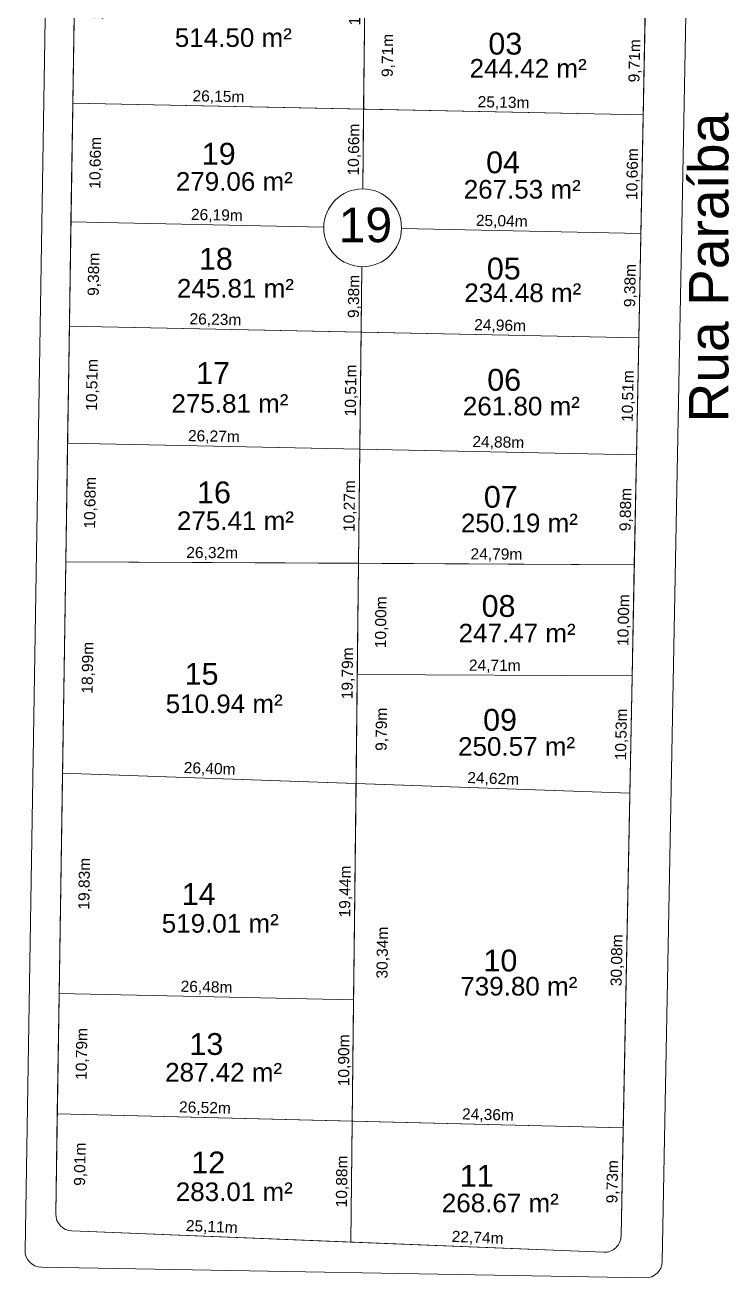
# Model space of a CAD drawing. Header units: metres. Extents: x 3808 to 8215, y 2374 to 6187.
# Drawn here: x 5021.2 to 5084.5, y 4602.7 to 4715.3 of the extents above; entities that cross this region are included whole.
import ezdxf
from ezdxf.enums import TextEntityAlignment as Align

# ---------------------------------------------------------------- set-up
doc = ezdxf.new("R2010")
doc.units = ezdxf.units.M
for name, color, linetype in [('Areas Lotes', 1, 'Continuous'), ('Calçada', 8, 'Continuous'), ('COTAS', 7, 'Continuous'), ('Lote', 7, 'Continuous'), ('Nome das Ruas', 7, 'Continuous'), ('Nº Lote', 7, 'Continuous'), ('Nº. quadra', 7, 'Continuous'), ('quadras', 7, 'Continuous')]:
    doc.layers.add(name, color=color, linetype=linetype)
doc.styles.add('Arial', font='arial.ttf')
doc.dimstyles.new('Copy(2) of ISO-25', dxfattribs={"dimtxt": 1, "dimasz": 2.5, "dimexe": 1.25, "dimexo": 0.625, "dimgap": 0.2, "dimtad": 1, "dimtoh": 1, "dimlfac": 1, "dimzin": 1, "dimtxsty": 'Arial', "dimblk": 'NONE', "dimcen": 0, "dimse1": 1, "dimse2": 1, "dimsd1": 1, "dimsd2": 1, "dimclrt": 256, "dimaunit": 1, "dimadec": 3, "dimazin": 0, "dimtfac": 1, "dimtmove": 0, "dimatfit": 3, "dimldrblk": 'NONE', "dimfxl": 1, "dimtolj": 1, "dimtzin": 0, "dimarcsym": 0})

# ---------------------------------------------------------------- blocks, each defined once
blk = doc.blocks.new('*D4101')
at = {"layer": 'Defpoints', "color": 0, "linetype": 'Continuous', "transparency": 16777216}
for p in [(5076.99, 4716.9), (5076.8, 4707.19), (5076.8, 4707.19)]:
    blk.add_point(p, dxfattribs=at)
at = {"layer": 'COTAS', "linetype": 'Continuous', "lineweight": 5, "transparency": 16777216, "insert": (5076.1, 4712.06), "char_height": 1, "attachment_point": 5, "rotation": 88.8703, "style": 'Arial'}
blk.add_mtext('\\A1;9,71m', dxfattribs=at)
blk = doc.blocks.new('_None')
blk = doc.blocks.new('*D4102')
at = {"layer": 'Defpoints', "color": 0, "linetype": 'Continuous', "transparency": 16777216}
for p in [(5076.8, 4707.19), (5076.59, 4696.53), (5076.59, 4696.53)]:
    blk.add_point(p, dxfattribs=at)
at = {"layer": 'COTAS', "linetype": 'Continuous', "lineweight": 5, "transparency": 16777216, "insert": (5075.9, 4701.88), "char_height": 1, "attachment_point": 5, "rotation": 88.8703, "style": 'Arial'}
blk.add_mtext('\\A1;10,66m', dxfattribs=at)
blk = doc.blocks.new('*D4103')
at = {"layer": 'Defpoints', "color": 0, "linetype": 'Continuous', "transparency": 16777216}
for p in [(5076.59, 4696.53), (5076.41, 4687.15), (5076.41, 4687.15)]:
    blk.add_point(p, dxfattribs=at)
at = {"layer": 'COTAS', "linetype": 'Continuous', "lineweight": 5, "transparency": 16777216, "insert": (5075.7, 4691.86), "char_height": 1, "attachment_point": 5, "rotation": 88.8703, "style": 'Arial'}
blk.add_mtext('\\A1;9,38m', dxfattribs=at)
blk = doc.blocks.new('*D4104')
at = {"layer": 'Defpoints', "color": 0, "linetype": 'Continuous', "transparency": 16777216}
for p in [(5076.41, 4687.15), (5076.2, 4676.65), (5076.2, 4676.65)]:
    blk.add_point(p, dxfattribs=at)
at = {"layer": 'COTAS', "linetype": 'Continuous', "lineweight": 5, "transparency": 16777216, "insert": (5075.5, 4681.92), "char_height": 1, "attachment_point": 5, "rotation": 88.8703, "style": 'Arial'}
blk.add_mtext('\\A1;10,51m', dxfattribs=at)
blk = doc.blocks.new('*D4105')
at = {"layer": 'Defpoints', "color": 0, "linetype": 'Continuous', "transparency": 16777216}
for p in [(5076.2, 4676.65), (5076, 4666.77), (5076, 4666.77)]:
    blk.add_point(p, dxfattribs=at)
at = {"layer": 'COTAS', "linetype": 'Continuous', "lineweight": 5, "transparency": 16777216, "insert": (5075.3, 4671.73), "char_height": 1, "attachment_point": 5, "rotation": 88.8703, "style": 'Arial'}
blk.add_mtext('\\A1;9,88m', dxfattribs=at)
blk = doc.blocks.new('*D4106')
at = {"layer": 'Defpoints', "color": 0, "linetype": 'Continuous', "transparency": 16777216}
for p in [(5076, 4666.77), (5075.81, 4656.77), (5075.81, 4656.77)]:
    blk.add_point(p, dxfattribs=at)
at = {"layer": 'COTAS', "linetype": 'Continuous', "lineweight": 5, "transparency": 16777216, "insert": (5075.11, 4661.79), "char_height": 1, "attachment_point": 5, "rotation": 88.8703, "style": 'Arial'}
blk.add_mtext('\\A1;10,00m', dxfattribs=at)
blk = doc.blocks.new('*D4107')
at = {"layer": 'Defpoints', "color": 0, "linetype": 'Continuous', "transparency": 16777216}
for p in [(5075.81, 4656.77), (5075.6, 4646.24), (5075.6, 4646.24)]:
    blk.add_point(p, dxfattribs=at)
at = {"layer": 'COTAS', "linetype": 'Continuous', "lineweight": 5, "transparency": 16777216, "insert": (5074.9, 4651.52), "char_height": 1, "attachment_point": 5, "rotation": 88.8703, "style": 'Arial'}
blk.add_mtext('\\A1;10,53m', dxfattribs=at)
blk = doc.blocks.new('*D4108')
at = {"layer": 'Defpoints', "color": 0, "linetype": 'Continuous', "transparency": 16777216}
for p in [(5075.6, 4646.24), (5075.01, 4616.17), (5075.01, 4616.17)]:
    blk.add_point(p, dxfattribs=at)
at = {"layer": 'COTAS', "linetype": 'Continuous', "lineweight": 5, "transparency": 16777216, "insert": (5074.5, 4631.22), "char_height": 1, "attachment_point": 5, "rotation": 88.8703, "style": 'Arial'}
blk.add_mtext('\\A1;30,08m', dxfattribs=at)
blk = doc.blocks.new('*D4109')
at = {"layer": 'Defpoints', "color": 0, "linetype": 'Continuous', "transparency": 16777216}
for p in [(5075.01, 4616.17), (5074.81, 4606.45), (5074.81, 4606.45)]:
    blk.add_point(p, dxfattribs=at)
at = {"layer": 'COTAS', "linetype": 'Continuous', "lineweight": 5, "transparency": 16777216, "insert": (5074.11, 4611.32), "char_height": 1, "attachment_point": 5, "rotation": 88.8703, "style": 'Arial'}
blk.add_mtext('\\A1;9,73m', dxfattribs=at)
blk = doc.blocks.new('*D4110')
at = {"layer": 'Defpoints', "color": 0, "linetype": 'Continuous', "transparency": 16777216}
for p in [(5050.53, 4605.89), (5050.53, 4605.89), (5073.25, 4604.98)]:
    blk.add_point(p, dxfattribs=at)
at = {"layer": 'COTAS', "linetype": 'Continuous', "lineweight": 5, "transparency": 16777216, "insert": (5061.92, 4606.23), "char_height": 1, "attachment_point": 5, "rotation": 357.6958, "style": 'Arial'}
blk.add_mtext('\\A1;22,74m', dxfattribs=at)
blk = doc.blocks.new('*D4111')
at = {"layer": 'Defpoints', "color": 0, "linetype": 'Continuous', "transparency": 16777216}
for p in [(5025.44, 4606.9), (5025.44, 4606.9), (5050.53, 4605.89)]:
    blk.add_point(p, dxfattribs=at)
at = {"layer": 'COTAS', "linetype": 'Continuous', "lineweight": 5, "transparency": 16777216, "insert": (5038.02, 4607.2), "char_height": 1, "attachment_point": 5, "rotation": 357.6958, "style": 'Arial'}
blk.add_mtext('\\A1;25,11m', dxfattribs=at)
blk = doc.blocks.new('*D4112')
at = {"layer": 'Defpoints', "color": 0, "linetype": 'Continuous', "transparency": 16777216}
for p in [(5024.14, 4617.43), (5027.12, 4617.39), (5024, 4608.42)]:
    blk.add_point(p, dxfattribs=at)
at = {"layer": 'COTAS', "linetype": 'Continuous', "lineweight": 5, "transparency": 16777216, "insert": (5026.25, 4612.89), "char_height": 1, "attachment_point": 5, "rotation": 89.1216, "style": 'Arial'}
blk.add_mtext('\\A1;9,01m', dxfattribs=at)
blk = doc.blocks.new('*D4113')
at = {"layer": 'Defpoints', "color": 0, "linetype": 'Continuous', "transparency": 16777216}
for p in [(5024.3, 4628.22), (5027.29, 4628.18), (5024.14, 4617.43)]:
    blk.add_point(p, dxfattribs=at)
at = {"layer": 'COTAS', "linetype": 'Continuous', "lineweight": 5, "transparency": 16777216, "insert": (5026.4, 4622.8), "char_height": 1, "attachment_point": 5, "rotation": 89.1216, "style": 'Arial'}
blk.add_mtext('\\A1;10,79m', dxfattribs=at)
blk = doc.blocks.new('*D4114')
at = {"layer": 'Defpoints', "color": 0, "linetype": 'Continuous', "transparency": 16777216}
for p in [(5024.61, 4648.05), (5027.59, 4648), (5024.3, 4628.22)]:
    blk.add_point(p, dxfattribs=at)
at = {"layer": 'COTAS', "linetype": 'Continuous', "lineweight": 5, "transparency": 16777216, "insert": (5026.64, 4638.1), "char_height": 1, "attachment_point": 5, "rotation": 89.1216, "style": 'Arial'}
blk.add_mtext('\\A1;19,83m', dxfattribs=at)
blk = doc.blocks.new('*D4115')
at = {"layer": 'Defpoints', "color": 0, "linetype": 'Continuous', "transparency": 16777216}
for p in [(5024.9, 4667.03), (5027.88, 4666.99), (5024.61, 4648.05)]:
    blk.add_point(p, dxfattribs=at)
at = {"layer": 'COTAS', "linetype": 'Continuous', "lineweight": 5, "transparency": 16777216, "insert": (5026.94, 4657.51), "char_height": 1, "attachment_point": 5, "rotation": 89.1216, "style": 'Arial'}
blk.add_mtext('\\A1;18,99m', dxfattribs=at)
blk = doc.blocks.new('*D4116')
at = {"layer": 'Defpoints', "color": 0, "linetype": 'Continuous', "transparency": 16777216}
for p in [(5025.06, 4677.71), (5028.05, 4677.66), (5024.9, 4667.03)]:
    blk.add_point(p, dxfattribs=at)
at = {"layer": 'COTAS', "linetype": 'Continuous', "lineweight": 5, "transparency": 16777216, "insert": (5027.16, 4672.34), "char_height": 1, "attachment_point": 5, "rotation": 89.1216, "style": 'Arial'}
blk.add_mtext('\\A1;10,68m', dxfattribs=at)
blk = doc.blocks.new('*D4117')
at = {"layer": 'Defpoints', "color": 0, "linetype": 'Continuous', "transparency": 16777216}
for p in [(5025.22, 4688.22), (5028.21, 4688.17), (5025.06, 4677.71)]:
    blk.add_point(p, dxfattribs=at)
at = {"layer": 'COTAS', "linetype": 'Continuous', "lineweight": 5, "transparency": 16777216, "insert": (5027.33, 4682.93), "char_height": 1, "attachment_point": 5, "rotation": 89.1216, "style": 'Arial'}
blk.add_mtext('\\A1;10,51m', dxfattribs=at)
blk = doc.blocks.new('*D4118')
at = {"layer": 'Defpoints', "color": 0, "linetype": 'Continuous', "transparency": 16777216}
for p in [(5025.37, 4697.59), (5028.35, 4697.55), (5025.22, 4688.22)]:
    blk.add_point(p, dxfattribs=at)
at = {"layer": 'COTAS', "linetype": 'Continuous', "lineweight": 5, "transparency": 16777216, "insert": (5027.48, 4692.87), "char_height": 1, "attachment_point": 5, "rotation": 89.1216, "style": 'Arial'}
blk.add_mtext('\\A1;9,38m', dxfattribs=at)
blk = doc.blocks.new('*D4119')
at = {"layer": 'Defpoints', "color": 0, "linetype": 'Continuous', "transparency": 16777216}
for p in [(5025.53, 4708.25), (5028.51, 4708.21), (5025.37, 4697.59)]:
    blk.add_point(p, dxfattribs=at)
at = {"layer": 'COTAS', "linetype": 'Continuous', "lineweight": 5, "transparency": 16777216, "insert": (5027.63, 4702.89), "char_height": 1, "attachment_point": 5, "rotation": 89.1216, "style": 'Arial'}
blk.add_mtext('\\A1;10,66m', dxfattribs=at)
blk = doc.blocks.new('*D4120')
at = {"layer": 'Defpoints', "color": 0, "linetype": 'Continuous', "transparency": 16777216}
for p in [(5025.83, 4727.96), (5028.82, 4727.91), (5025.53, 4708.25)]:
    blk.add_point(p, dxfattribs=at)
at = {"layer": 'COTAS', "linetype": 'Continuous', "lineweight": 5, "transparency": 16777216, "insert": (5027.86, 4718.07), "char_height": 1, "attachment_point": 5, "rotation": 89.1216, "style": 'Arial'}
blk.add_mtext('\\A1;19,71m', dxfattribs=at)
blk = doc.blocks.new('*D4131')
at = {"layer": 'Defpoints', "color": 0, "linetype": 'Continuous', "transparency": 16777216}
for p in [(5051.78, 4717.42), (5051.67, 4707.71), (5054.65, 4707.68)]:
    blk.add_point(p, dxfattribs=at)
at = {"layer": 'COTAS', "linetype": 'Continuous', "lineweight": 5, "transparency": 16777216, "insert": (5053.9, 4712.54), "char_height": 1, "attachment_point": 5, "rotation": 89.3562, "style": 'Arial'}
blk.add_mtext('\\A1;9,71m', dxfattribs=at)
blk = doc.blocks.new('*D4133')
at = {"layer": 'Defpoints', "color": 0, "linetype": 'Continuous', "transparency": 16777216}
for p in [(5051.67, 4707.71), (5076.8, 4707.19), (5076.8, 4707.19)]:
    blk.add_point(p, dxfattribs=at)
at = {"layer": 'COTAS', "linetype": 'Continuous', "lineweight": 5, "transparency": 16777216, "insert": (5064.25, 4708.25), "char_height": 1, "attachment_point": 5, "rotation": 358.8131, "style": 'Arial'}
blk.add_mtext('\\A1;25,13m', dxfattribs=at)
blk = doc.blocks.new('*D4134')
at = {"layer": 'Defpoints', "color": 0, "linetype": 'Continuous', "transparency": 16777216}
for p in [(5025.53, 4708.25), (5025.53, 4708.25), (5051.67, 4707.71)]:
    blk.add_point(p, dxfattribs=at)
at = {"layer": 'COTAS', "linetype": 'Continuous', "lineweight": 5, "transparency": 16777216, "insert": (5038.62, 4708.78), "char_height": 1, "attachment_point": 5, "rotation": 358.8131, "style": 'Arial'}
blk.add_mtext('\\A1;26,15m', dxfattribs=at)
blk = doc.blocks.new('*D4135')
at = {"layer": 'Defpoints', "color": 0, "linetype": 'Continuous', "transparency": 16777216}
for p in [(5051.89, 4727.42), (5051.67, 4707.71), (5051.67, 4707.71)]:
    blk.add_point(p, dxfattribs=at)
at = {"layer": 'COTAS', "linetype": 'Continuous', "lineweight": 5, "transparency": 16777216, "insert": (5050.98, 4717.57), "char_height": 1, "attachment_point": 5, "rotation": 89.3562, "style": 'Arial'}
blk.add_mtext('\\A1;19,71m', dxfattribs=at)
blk = doc.blocks.new('*D4136')
at = {"layer": 'Defpoints', "color": 0, "linetype": 'Continuous', "transparency": 16777216}
for p in [(5051.67, 4707.71), (5051.55, 4697.05), (5051.58, 4697.05)]:
    blk.add_point(p, dxfattribs=at)
at = {"layer": 'COTAS', "linetype": 'Continuous', "lineweight": 5, "transparency": 16777216, "insert": (5050.86, 4704.08), "char_height": 1, "attachment_point": 5, "rotation": 89.3562, "style": 'Arial'}
blk.add_mtext('\\A1;10,66m', dxfattribs=at)
blk = doc.blocks.new('*D4137')
at = {"layer": 'Defpoints', "color": 0, "linetype": 'Continuous', "transparency": 16777216}
for p in [(5051.55, 4697.05), (5076.59, 4696.53), (5076.59, 4696.53)]:
    blk.add_point(p, dxfattribs=at)
at = {"layer": 'COTAS', "linetype": 'Continuous', "lineweight": 5, "transparency": 16777216, "insert": (5064.09, 4697.59), "char_height": 1, "attachment_point": 5, "rotation": 358.8131, "style": 'Arial'}
blk.add_mtext('\\A1;25,04m', dxfattribs=at)
blk = doc.blocks.new('*D4138')
at = {"layer": 'Defpoints', "color": 0, "linetype": 'Continuous', "transparency": 16777216}
for p in [(5025.37, 4697.59), (5025.37, 4697.59), (5051.55, 4697.05)]:
    blk.add_point(p, dxfattribs=at)
at = {"layer": 'COTAS', "linetype": 'Continuous', "lineweight": 5, "transparency": 16777216, "insert": (5038.48, 4698.12), "char_height": 1, "attachment_point": 5, "rotation": 358.8131, "style": 'Arial'}
blk.add_mtext('\\A1;26,19m', dxfattribs=at)
blk = doc.blocks.new('*D4139')
at = {"layer": 'Defpoints', "color": 0, "linetype": 'Continuous', "transparency": 16777216}
for p in [(5025.22, 4688.22), (5025.22, 4688.22), (5051.45, 4687.67)]:
    blk.add_point(p, dxfattribs=at)
at = {"layer": 'COTAS', "linetype": 'Continuous', "lineweight": 5, "transparency": 16777216, "insert": (5038.35, 4688.74), "char_height": 1, "attachment_point": 5, "rotation": 358.8131, "style": 'Arial'}
blk.add_mtext('\\A1;26,23m', dxfattribs=at)
blk = doc.blocks.new('*D4140')
at = {"layer": 'Defpoints', "color": 0, "linetype": 'Continuous', "transparency": 16777216}
for p in [(5051.45, 4687.67), (5076.41, 4687.15), (5076.41, 4687.15)]:
    blk.add_point(p, dxfattribs=at)
at = {"layer": 'COTAS', "linetype": 'Continuous', "lineweight": 5, "transparency": 16777216, "insert": (5063.94, 4688.21), "char_height": 1, "attachment_point": 5, "rotation": 358.8131, "style": 'Arial'}
blk.add_mtext('\\A1;24,96m', dxfattribs=at)
blk = doc.blocks.new('*D4141')
at = {"layer": 'Defpoints', "color": 0, "linetype": 'Continuous', "transparency": 16777216}
for p in [(5025.06, 4677.71), (5025.06, 4677.71), (5051.33, 4677.17)]:
    blk.add_point(p, dxfattribs=at)
at = {"layer": 'COTAS', "linetype": 'Continuous', "lineweight": 5, "transparency": 16777216, "insert": (5038.21, 4678.24), "char_height": 1, "attachment_point": 5, "rotation": 358.8131, "style": 'Arial'}
blk.add_mtext('\\A1;26,27m', dxfattribs=at)
blk = doc.blocks.new('*D4142')
at = {"layer": 'Defpoints', "color": 0, "linetype": 'Continuous', "transparency": 16777216}
for p in [(5051.33, 4677.17), (5076.2, 4676.65), (5076.2, 4676.65)]:
    blk.add_point(p, dxfattribs=at)
at = {"layer": 'COTAS', "linetype": 'Continuous', "lineweight": 5, "transparency": 16777216, "insert": (5063.78, 4677.71), "char_height": 1, "attachment_point": 5, "rotation": 358.8131, "style": 'Arial'}
blk.add_mtext('\\A1;24,88m', dxfattribs=at)
blk = doc.blocks.new('*D4143')
at = {"layer": 'Defpoints', "color": 0, "linetype": 'Continuous', "transparency": 16777216}
for p in [(5051.45, 4687.67), (5051.33, 4677.17), (5051.33, 4677.17)]:
    blk.add_point(p, dxfattribs=at)
at = {"layer": 'COTAS', "linetype": 'Continuous', "lineweight": 5, "transparency": 16777216, "insert": (5050.59, 4682.43), "char_height": 1, "attachment_point": 5, "rotation": 89.3562, "style": 'Arial'}
blk.add_mtext('\\A1;10,51m', dxfattribs=at)
blk = doc.blocks.new('*D4144')
at = {"layer": 'Defpoints', "color": 0, "linetype": 'Continuous', "transparency": 16777216}
for p in [(5051.55, 4697.05), (5051.45, 4687.67), (5051.62, 4687.67)]:
    blk.add_point(p, dxfattribs=at)
at = {"layer": 'COTAS', "linetype": 'Continuous', "lineweight": 5, "transparency": 16777216, "insert": (5050.86, 4690.88), "char_height": 1, "attachment_point": 5, "rotation": 89.3562, "style": 'Arial'}
blk.add_mtext('\\A1;9,38m', dxfattribs=at)
blk = doc.blocks.new('*D4145')
at = {"layer": 'Defpoints', "color": 0, "linetype": 'Continuous', "transparency": 16777216}
for p in [(5024.9, 4667.03), (5024.9, 4667.03), (5051.21, 4666.9)]:
    blk.add_point(p, dxfattribs=at)
at = {"layer": 'COTAS', "linetype": 'Continuous', "lineweight": 5, "transparency": 16777216, "insert": (5038.06, 4667.77), "char_height": 1, "attachment_point": 5, "rotation": 359.7064, "style": 'Arial'}
blk.add_mtext('\\A1;26,32m', dxfattribs=at)
blk = doc.blocks.new('*D4146')
at = {"layer": 'Defpoints', "color": 0, "linetype": 'Continuous', "transparency": 16777216}
for p in [(5051.21, 4666.9), (5076, 4666.77), (5076, 4666.77)]:
    blk.add_point(p, dxfattribs=at)
at = {"layer": 'COTAS', "linetype": 'Continuous', "lineweight": 5, "transparency": 16777216, "insert": (5063.61, 4667.64), "char_height": 1, "attachment_point": 5, "rotation": 359.7064, "style": 'Arial'}
blk.add_mtext('\\A1;24,79m', dxfattribs=at)
blk = doc.blocks.new('*D4147')
at = {"layer": 'Defpoints', "color": 0, "linetype": 'Continuous', "transparency": 16777216}
for p in [(5051.33, 4677.17), (5051.33, 4677.17), (5051.21, 4666.9)]:
    blk.add_point(p, dxfattribs=at)
at = {"layer": 'COTAS', "linetype": 'Continuous', "lineweight": 5, "transparency": 16777216, "insert": (5050.47, 4672.04), "char_height": 1, "attachment_point": 5, "rotation": 89.3562, "style": 'Arial'}
blk.add_mtext('\\A1;10,27m', dxfattribs=at)
blk = doc.blocks.new('*D4148')
at = {"layer": 'Defpoints', "color": 0, "linetype": 'Continuous', "transparency": 16777216}
for p in [(5024.61, 4648.05), (5024.61, 4648.05), (5050.99, 4647.11)]:
    blk.add_point(p, dxfattribs=at)
at = {"layer": 'COTAS', "linetype": 'Continuous', "lineweight": 5, "transparency": 16777216, "insert": (5037.83, 4648.38), "char_height": 1, "attachment_point": 5, "rotation": 357.9687, "style": 'Arial'}
blk.add_mtext('\\A1;26,40m', dxfattribs=at)
blk = doc.blocks.new('*D4149')
at = {"layer": 'Defpoints', "color": 0, "linetype": 'Continuous', "transparency": 16777216}
for p in [(5050.99, 4647.11), (5075.6, 4646.24), (5075.6, 4646.24)]:
    blk.add_point(p, dxfattribs=at)
at = {"layer": 'COTAS', "linetype": 'Continuous', "lineweight": 5, "transparency": 16777216, "insert": (5063.32, 4647.48), "char_height": 1, "attachment_point": 5, "rotation": 357.9687, "style": 'Arial'}
blk.add_mtext('\\A1;24,62m', dxfattribs=at)
blk = doc.blocks.new('*D4150')
at = {"layer": 'Defpoints', "color": 0, "linetype": 'Continuous', "transparency": 16777216}
for p in [(5051.1, 4656.9), (5075.81, 4656.77), (5075.81, 4656.77)]:
    blk.add_point(p, dxfattribs=at)
at = {"layer": 'COTAS', "linetype": 'Continuous', "lineweight": 5, "transparency": 16777216, "insert": (5063.46, 4657.64), "char_height": 1, "attachment_point": 5, "rotation": 359.7084, "style": 'Arial'}
blk.add_mtext('\\A1;24,71m', dxfattribs=at)
blk = doc.blocks.new('*D4151')
at = {"layer": 'Defpoints', "color": 0, "linetype": 'Continuous', "transparency": 16777216}
for p in [(5051.21, 4666.9), (5054.16, 4666.86), (5051.1, 4656.9)]:
    blk.add_point(p, dxfattribs=at)
at = {"layer": 'COTAS', "linetype": 'Continuous', "lineweight": 5, "transparency": 16777216, "insert": (5053.3, 4661.6), "char_height": 1, "attachment_point": 5, "rotation": 89.3562, "style": 'Arial'}
blk.add_mtext('\\A1;10,00m', dxfattribs=at)
blk = doc.blocks.new('*D4152')
at = {"layer": 'Defpoints', "color": 0, "linetype": 'Continuous', "transparency": 16777216}
for p in [(5051.21, 4666.9), (5051.21, 4666.9), (5050.99, 4647.11)]:
    blk.add_point(p, dxfattribs=at)
at = {"layer": 'COTAS', "linetype": 'Continuous', "lineweight": 5, "transparency": 16777216, "insert": (5050.3, 4657.01), "char_height": 1, "attachment_point": 5, "rotation": 89.3562, "style": 'Arial'}
blk.add_mtext('\\A1;19,79m', dxfattribs=at)
blk = doc.blocks.new('*D4153')
at = {"layer": 'Defpoints', "color": 0, "linetype": 'Continuous', "transparency": 16777216}
for p in [(5051.1, 4656.9), (5050.99, 4647.11), (5054.1, 4647.08)]:
    blk.add_point(p, dxfattribs=at)
at = {"layer": 'COTAS', "linetype": 'Continuous', "lineweight": 5, "transparency": 16777216, "insert": (5053.35, 4651.98), "char_height": 1, "attachment_point": 5, "rotation": 89.3562, "style": 'Arial'}
blk.add_mtext('\\A1;9,79m', dxfattribs=at)
blk = doc.blocks.new('*D4154')
at = {"layer": 'Defpoints', "color": 0, "linetype": 'Continuous', "transparency": 16777216}
for p in [(5024.3, 4628.22), (5024.3, 4628.22), (5050.77, 4627.68)]:
    blk.add_point(p, dxfattribs=at)
at = {"layer": 'COTAS', "linetype": 'Continuous', "lineweight": 5, "transparency": 16777216, "insert": (5037.55, 4628.75), "char_height": 1, "attachment_point": 5, "rotation": 358.8131, "style": 'Arial'}
blk.add_mtext('\\A1;26,48m', dxfattribs=at)
blk = doc.blocks.new('*D4155')
at = {"layer": 'Defpoints', "color": 0, "linetype": 'Continuous', "transparency": 16777216}
for p in [(5050.99, 4647.11), (5050.65, 4616.77), (5054.07, 4616.74)]:
    blk.add_point(p, dxfattribs=at)
at = {"layer": 'COTAS', "linetype": 'Continuous', "lineweight": 5, "transparency": 16777216, "insert": (5053.44, 4631.91), "char_height": 1, "attachment_point": 5, "rotation": 89.3562, "style": 'Arial'}
blk.add_mtext('\\A1;30,34m', dxfattribs=at)
blk = doc.blocks.new('*D4156')
at = {"layer": 'Defpoints', "color": 0, "linetype": 'Continuous', "transparency": 16777216}
for p in [(5050.99, 4647.11), (5050.99, 4647.11), (5050.77, 4627.68)]:
    blk.add_point(p, dxfattribs=at)
at = {"layer": 'COTAS', "linetype": 'Continuous', "lineweight": 5, "transparency": 16777216, "insert": (5050.08, 4637.4), "char_height": 1, "attachment_point": 5, "rotation": 89.3562, "style": 'Arial'}
blk.add_mtext('\\A1;19,44m', dxfattribs=at)
blk = doc.blocks.new('*D4157')
at = {"layer": 'Defpoints', "color": 0, "linetype": 'Continuous', "transparency": 16777216}
for p in [(5024.14, 4617.43), (5024.14, 4617.43), (5050.65, 4616.77)]:
    blk.add_point(p, dxfattribs=at)
at = {"layer": 'COTAS', "linetype": 'Continuous', "lineweight": 5, "transparency": 16777216, "insert": (5037.41, 4617.9), "char_height": 1, "attachment_point": 5, "rotation": 358.5772, "style": 'Arial'}
blk.add_mtext('\\A1;26,52m', dxfattribs=at)
blk = doc.blocks.new('*D4158')
at = {"layer": 'Defpoints', "color": 0, "linetype": 'Continuous', "transparency": 16777216}
for p in [(5050.65, 4616.77), (5075.01, 4616.17), (5075.01, 4616.17)]:
    blk.add_point(p, dxfattribs=at)
at = {"layer": 'COTAS', "linetype": 'Continuous', "lineweight": 5, "transparency": 16777216, "insert": (5062.85, 4617.27), "char_height": 1, "attachment_point": 5, "rotation": 358.5772, "style": 'Arial'}
blk.add_mtext('\\A1;24,36m', dxfattribs=at)
blk = doc.blocks.new('*D4159')
at = {"layer": 'Defpoints', "color": 0, "linetype": 'Continuous', "transparency": 16777216}
for p in [(5050.65, 4616.77), (5050.65, 4616.77), (5050.53, 4605.89)]:
    blk.add_point(p, dxfattribs=at)
at = {"layer": 'COTAS', "linetype": 'Continuous', "lineweight": 5, "transparency": 16777216, "insert": (5049.79, 4611.34), "char_height": 1, "attachment_point": 5, "rotation": 89.3562, "style": 'Arial'}
blk.add_mtext('\\A1;10,88m', dxfattribs=at)
blk = doc.blocks.new('*D4160')
at = {"layer": 'Defpoints', "color": 0, "linetype": 'Continuous', "transparency": 16777216}
for p in [(5050.65, 4627.68), (5050.77, 4627.68), (5050.65, 4616.77)]:
    blk.add_point(p, dxfattribs=at)
at = {"layer": 'COTAS', "linetype": 'Continuous', "lineweight": 5, "transparency": 16777216, "insert": (5049.97, 4622.23), "char_height": 1, "attachment_point": 5, "rotation": 90, "style": 'Arial'}
blk.add_mtext('\\A1;10,90m', dxfattribs=at)

msp = doc.modelspace()

# ---------------------------------------------------------------- linework, layer by layer
at = {"layer": 'Calçada', "linetype": 'Continuous', "lineweight": 5}
for p, q in [((5024.27, 4789.768), (5021.237, 4605.152)), ((5078.515, 4604.144), (5081.997, 4788.778)), ((5076.988, 4602.672), (5022.71, 4603.628))]:
    msp.add_line(p, q, dxfattribs=at)
for centre, start, end in [((5022.736, 4605.127), 179.05876, 268.99138), ((5077.015, 4604.172), 268.99138, 358.91946)]:
    msp.add_arc(centre, 1.5, start, end, dxfattribs=at)
at = {"layer": 'Lote', "lineweight": 5}
for p, q in [((5051.592, 4700.545), (5052.007, 4737.418)), ((5025.529, 4708.254), (5076.802, 4707.192)), ((5025.366, 4697.592), (5048.087, 4697.121)), ((5055.076, 4696.977), (5076.591, 4696.531)), ((5050.529, 4605.891), (5051.514, 4693.554)), ((5025.222, 4688.215), (5076.406, 4687.155)), ((5025.061, 4677.71), (5076.199, 4676.651)), ((5076.004, 4666.771), (5024.897, 4667.033)), ((5024.606, 4648.049), (5075.6, 4646.24)), ((5024.302, 4628.224), (5050.774, 4627.675)), ((5024.137, 4617.433), (5075.007, 4616.17))]:
    msp.add_line(p, q, dxfattribs=at)
at = {"layer": 'Lote', "linetype": 'Continuous', "lineweight": 5}
msp.add_line((5051.102, 4656.899), (5075.807, 4656.773), dxfattribs=at)
at = {"layer": 'Lote', "linetype": 'Continuous', "lineweight": 5, "flags": 128}
for points in [[(5051.673, 4707.713), (5051.894, 4727.418), (5025.832, 4727.958), (5025.529, 4708.254)], [(5051.782, 4717.424), (5051.673, 4707.713), (5076.802, 4707.192), (5076.993, 4716.896)], [(5051.448, 4687.672), (5025.222, 4688.215), (5025.061, 4677.71), (5051.33, 4677.166)], [(5025.222, 4688.215), (5025.061, 4677.71), (5051.33, 4677.166), (5051.448, 4687.672)], [(5051.448, 4687.672), (5051.33, 4677.166), (5076.199, 4676.651), (5076.406, 4687.155)], [(5051.448, 4687.672), (5051.33, 4677.166), (5076.199, 4676.651), (5076.406, 4687.155)], [(5025.061, 4677.71), (5024.897, 4667.033), (5051.214, 4666.898), (5051.33, 4677.166)], [(5051.214, 4666.898), (5051.33, 4677.166), (5025.061, 4677.71), (5024.897, 4667.033)], [(5051.33, 4677.166), (5051.214, 4666.898), (5076.004, 4666.771), (5076.199, 4676.651)], [(5076.004, 4666.771), (5076.199, 4676.651), (5051.33, 4677.166), (5051.214, 4666.898)], [(5050.992, 4647.113), (5051.214, 4666.898), (5024.897, 4667.033), (5024.606, 4648.049)], [(5051.214, 4666.898), (5024.897, 4667.033), (5024.606, 4648.049), (5050.992, 4647.113)], [(5075.807, 4656.773), (5076.004, 4666.771), (5051.214, 4666.898), (5051.102, 4656.899)], [(5075.807, 4656.773), (5076.004, 4666.771), (5051.214, 4666.898), (5051.102, 4656.899)], [(5075.6, 4646.24), (5075.807, 4656.773), (5051.102, 4656.899), (5050.992, 4647.113)], [(5051.102, 4656.899), (5050.992, 4647.113), (5075.6, 4646.24), (5075.807, 4656.773)], [(5024.606, 4648.049), (5024.302, 4628.224), (5050.774, 4627.675), (5050.992, 4647.113)], [(5050.774, 4627.675), (5050.992, 4647.113), (5024.606, 4648.049), (5024.302, 4628.224)], [(5050.651, 4616.775), (5075.007, 4616.17), (5075.6, 4646.24), (5050.992, 4647.113)], [(5050.651, 4616.775), (5075.007, 4616.17), (5075.6, 4646.24), (5050.992, 4647.113)], [(5050.651, 4616.775), (5050.774, 4627.675), (5024.302, 4628.224), (5024.137, 4617.433)], [(5050.651, 4616.775), (5050.774, 4627.675), (5024.302, 4628.224), (5024.137, 4617.433)]]:
    msp.add_lwpolyline(points, close=True, dxfattribs=at)
for points in [[(5051.592, 4700.545), (5051.673, 4707.713), (5025.529, 4708.254), (5025.366, 4697.592), (5048.087, 4697.121)], [(5055.076, 4696.977), (5076.591, 4696.531), (5076.802, 4707.192), (5051.673, 4707.713), (5051.592, 4700.545)], [(5048.087, 4697.121), (5025.366, 4697.592), (5025.222, 4688.215), (5051.448, 4687.672), (5051.514, 4693.554)], [(5051.514, 4693.554), (5051.448, 4687.672), (5076.406, 4687.155), (5076.591, 4696.531), (5055.076, 4696.977)]]:
    msp.add_lwpolyline(points, dxfattribs=at)
for points in [[(5050.529, 4605.891), (5050.651, 4616.775), (5024.137, 4617.433), (5023.999, 4608.422, 0.4069434), (5025.438, 4606.901)], [(5050.529, 4605.891), (5050.651, 4616.775), (5024.137, 4617.433), (5023.999, 4608.422, 0.4069434), (5025.438, 4606.901)], [(5073.255, 4604.976, 0.4202302), (5074.815, 4606.446), (5075.007, 4616.17), (5050.651, 4616.775), (5050.529, 4605.891)], [(5050.651, 4616.775), (5050.529, 4605.891), (5073.255, 4604.976, 0.4202302), (5074.815, 4606.446), (5075.007, 4616.17)]]:
    msp.add_lwpolyline(points, format="xyb", close=True, dxfattribs=at)
at = {"layer": 'Nº. quadra', "lineweight": 5}
msp.add_circle((5051.581, 4697.049), 3.496, dxfattribs=at)
at = {"layer": 'quadras', "lineweight": 5}
for p, q in [((5023.999, 4608.422), (5026.734, 4786.849)), ((5078.353, 4785.865), (5074.815, 4606.446)), ((5073.255, 4604.976), (5025.438, 4606.901))]:
    msp.add_line(p, q, dxfattribs=at)
at = {"layer": 'quadras', "linetype": 'Continuous', "lineweight": 5, "flags": 128}
msp.add_lwpolyline([(5078.353, 4785.865, 0.414381), (5076.882, 4787.395), (5028.263, 4788.326, 0.4153315), (5026.734, 4786.849), (5023.999, 4608.422, 0.4069434), (5025.438, 4606.901), (5073.255, 4604.976, 0.4202302), (5074.815, 4606.446)], format="xyb", close=True, dxfattribs=at)
at = {"layer": 'quadras', "lineweight": 5}
for centre, start, end in [((5025.499, 4608.399), 179.12164, 267.6958), ((5073.315, 4606.475), 267.6958, 358.87027)]:
    msp.add_arc(centre, 1.5, start, end, dxfattribs=at)

# ---------------------------------------------------------------- texts
at = {"layer": 'Areas Lotes', "linetype": 'Continuous', "lineweight": 5, "style": 'Arial'}
for s, p in [('514.50 m²', (5034.7, 4713.307)), ('244.42 m²', (5061.203, 4710.55)), ('279.06 m²', (5034.79, 4700.381)), ('267.53 m²', (5060.67, 4699.675)), ('245.81 m²', (5034.89, 4690.779)), ('234.48 m²', (5060.718, 4690.376)), ('275.81 m²', (5034.393, 4680.427)), ('261.80 m²', (5060.592, 4680.191)), ('275.41 m²', (5034.889, 4669.889)), ('250.19 m²', (5060.415, 4669.687)), ('247.47 m²', (5060.213, 4659.788)), ('510.94 m²', (5033.88, 4653.435)), ('250.57 m²', (5060.163, 4649.603)), ('519.01 m²', (5033.526, 4633.701)), ('739.80 m²', (5060.364, 4628.053)), ('287.42 m²', (5033.828, 4620.322)), ('283.01 m²', (5034.786, 4609.582)), ('268.67 m²', (5058.698, 4608.574))]:
    msp.add_text(s, height=1.6726, dxfattribs=at).set_placement(p)
at = {"layer": 'Nome das Ruas', "lineweight": 5, "style": 'Arial'}
msp.add_text('Rua Paraíba', height=3.55, rotation=90, dxfattribs=at).set_placement((5084.462, 4679.548, 165.916))
at = {"layer": 'Nº Lote', "linetype": 'Continuous', "lineweight": 5, "style": 'Arial'}
for s, p in [('03', (5064.408, 4712.618)), ('19', (5038.646, 4702.728)), ('04', (5064.207, 4701.952)), ('18', (5038.389, 4693.285)), ('05', (5064.273, 4692.406)), ('17', (5038.134, 4683.023)), ('06', (5064.306, 4682.411)), ('16', (5038.22, 4672.292)), ('07', (5064.003, 4671.89)), ('08', (5063.802, 4662.082)), ('15', (5037.103, 4655.98)), ('09', (5063.936, 4651.852)), ('14', (5036.848, 4636.195)), ('10', (5063.97, 4630.217)), ('13', (5037.535, 4622.717)), ('12', (5037.707, 4612.071)), ('11', (5061.843, 4610.87))]:
    msp.add_text(s, height=1.96, dxfattribs=at).set_placement(p, align=Align.CENTER)
at = {"layer": 'Nº. quadra', "lineweight": 5, "style": 'Arial'}
msp.add_text('19', height=3.1039, dxfattribs=at).set_placement((5049.417, 4695.755))

# ---------------------------------------------------------------- dimensions: what is measured, and where the dimension line sits
at = {"layer": 'COTAS', "linetype": 'Continuous', "lineweight": 5}
for base, p1, p2, angle, picture, middle in [((5028.816, 4727.913), (5025.529, 4708.254), (5025.832, 4727.958), 269.12164, '*D4120', (5027.865, 4718.073)), ((5076.802, 4707.192), (5076.993, 4716.896), (5076.802, 4707.192), 88.87027, '*D4101', (5076.096, 4712.06)), ((5028.514, 4708.208), (5025.366, 4697.592), (5025.529, 4708.254), 269.12164, '*D4119', (5027.632, 4702.89)), ((5076.591, 4696.531), (5076.802, 4707.192), (5076.591, 4696.531), 88.87027, '*D4102', (5075.896, 4701.877)), ((5028.351, 4697.546), (5025.222, 4688.215), (5025.366, 4697.592), 269.12164, '*D4118', (5027.478, 4692.87)), ((5076.406, 4687.155), (5076.591, 4696.531), (5076.406, 4687.155), 88.87027, '*D4103', (5075.698, 4691.859)), ((5028.207, 4688.169), (5025.061, 4677.71), (5025.222, 4688.215), 269.12164, '*D4117', (5027.326, 4682.929)), ((5076.199, 4676.651), (5076.406, 4687.155), (5076.199, 4676.651), 88.87027, '*D4104', (5075.502, 4681.919)), ((5028.046, 4677.665), (5024.897, 4667.033), (5025.061, 4677.71), 269.12164, '*D4116', (5027.163, 4672.338)), ((5076.004, 4666.771), (5076.199, 4676.651), (5076.004, 4666.771), 88.87027, '*D4105', (5075.301, 4671.727)), ((5027.882, 4666.987), (5024.606, 4648.049), (5024.897, 4667.033), 269.12164, '*D4115', (5026.936, 4657.507)), ((5075.807, 4656.773), (5076.004, 4666.771), (5075.807, 4656.773), 88.87027, '*D4106', (5075.105, 4661.788)), ((5075.5996, 4646.2403), (5075.8073, 4656.773), (5075.5996, 4646.2403), 88.87027, '*D4107', (5074.9027, 4651.5224)), ((5027.591, 4648.003), (5024.302, 4628.224), (5024.606, 4648.049), 269.12164, '*D4114', (5026.639, 4638.103)), ((5075.007, 4616.17), (5075.6, 4646.24), (5075.007, 4616.17), 88.87027, '*D4108', (5074.502, 4631.221)), ((5027.287, 4628.178), (5024.137, 4617.433), (5024.302, 4628.224), 269.12164, '*D4113', (5026.404, 4622.795)), ((5074.815, 4606.446), (5075.007, 4616.17), (5074.815, 4606.446), 88.87027, '*D4109', (5074.11, 4611.323))]:
    dim = msp.add_linear_dim(base=base, p1=p1, p2=p2, angle=angle, dimstyle='Copy(2) of ISO-25', override={"dimpost": 'm', "dimtmove": 1}, dxfattribs=at)
    dim.commit()
    dim.dimension.update_dxf_attribs({"geometry": picture, "text_midpoint": middle})
for p1, p2, distance, picture, middle in [((5051.894, 4727.418), (5051.673, 4707.713), 0, '*D4135', (5050.983, 4717.574)), ((5051.782, 4717.424), (5051.673, 4707.713), 2.975, '*D4131', (5053.901, 4712.544)), ((5051.673, 4707.713), (5025.529, 4708.254), 0, '*D4134', (5038.618, 4708.784)), ((5051.673, 4707.713), (5076.802, 4707.192), 0, '*D4133', (5064.254, 4708.253)), ((5051.553, 4697.05), (5025.366, 4697.592), 0, '*D4138', (5038.476, 4698.122)), ((5051.553, 4697.05), (5076.591, 4696.531), 0, '*D4137', (5064.089, 4697.591)), ((5051.448, 4687.672), (5025.222, 4688.215), 0, '*D4139', (5038.352, 4688.744)), ((5051.448, 4687.672), (5076.406, 4687.155), 0, '*D4140', (5063.944, 4688.214)), ((5051.448, 4687.672), (5051.33, 4677.166), 0, '*D4143', (5050.588, 4682.428)), ((5051.33, 4677.166), (5025.061, 4677.71), 0, '*D4141', (5038.212, 4678.239)), ((5051.3296, 4677.1662), (5076.1993, 4676.651), 0, '*D4142', (5063.781, 4677.7094)), ((5051.214, 4666.898), (5051.33, 4677.166), 0, '*D4147', (5050.471, 4672.041)), ((5051.214, 4666.898), (5024.897, 4667.033), 0, '*D4145', (5038.06, 4667.766)), ((5051.214, 4666.898), (5076.004, 4666.771), 0, '*D4146', (5063.613, 4667.635)), ((5050.992, 4647.113), (5051.214, 4666.898), 0, '*D4152', (5050.302, 4657.015)), ((5051.102, 4656.899), (5075.807, 4656.773), 0, '*D4150', (5063.459, 4657.637)), ((5051.102, 4656.899), (5050.992, 4647.113), 3.108, '*D4153', (5053.354, 4651.98)), ((5050.992, 4647.113), (5024.606, 4648.049), 0, '*D4148', (5037.828, 4648.381)), ((5050.992, 4647.113), (5075.6, 4646.24), 0, '*D4149', (5063.324, 4647.477)), ((5050.774, 4627.675), (5050.992, 4647.113), 0, '*D4156', (5050.082, 4637.403)), ((5050.992, 4647.113), (5050.651, 4616.775), 3.415, '*D4155', (5053.435, 4631.914)), ((5050.774, 4627.675), (5024.302, 4628.224), 0, '*D4154', (5037.555, 4628.75)), ((5050.651, 4616.775), (5050.651, 4627.678), -0.122, '*D4160', (5049.973, 4622.226)), ((5050.651, 4616.775), (5024.137, 4617.433), 0, '*D4157', (5037.414, 4617.905)), ((5050.651, 4616.775), (5075.007, 4616.17), 0, '*D4158', (5062.849, 4617.273)), ((5023.999, 4608.422), (5024.137, 4617.433), -2.985, '*D4112', (5026.252, 4612.894)), ((5050.529, 4605.891), (5050.651, 4616.775), 0, '*D4159', (5049.789, 4611.342)), ((5050.529, 4605.891), (5025.438, 4606.901), 0, '*D4111', (5038.016, 4607.196)), ((5073.255, 4604.976), (5050.529, 4605.891), 0, '*D4110', (5061.924, 4606.234))]:
    dim = msp.add_aligned_dim(p1=p1, p2=p2, distance=distance, dimstyle='Copy(2) of ISO-25', override={"dimpost": 'm'}, dxfattribs=at)
    dim.commit()
    dim.dimension.update_dxf_attribs({"geometry": picture, "text_midpoint": middle})
for base, p1, p2, angle, picture, middle in [((5051.581, 4697.049), (5051.673, 4707.713), (5051.553, 4697.05), 269.35624, '*D4136', (5051.66, 4704.07)), ((5051.624, 4687.67), (5051.553, 4697.05), (5051.448, 4687.672), 269.35624, '*D4144', (5051.66, 4690.867)), ((5054.159, 4666.865), (5051.102, 4656.899), (5051.214, 4666.898), 89.35624, '*D4151', (5054.1, 4661.589))]:
    dim = msp.add_linear_dim(base=base, p1=p1, p2=p2, angle=angle, dimstyle='Copy(2) of ISO-25', override={"dimpost": 'm'}, dxfattribs=at)
    dim.commit()
    dim.dimension.update_dxf_attribs({"geometry": picture, "text_midpoint": middle, "dimtype": 161})

doc.saveas('drawing.dxf')
